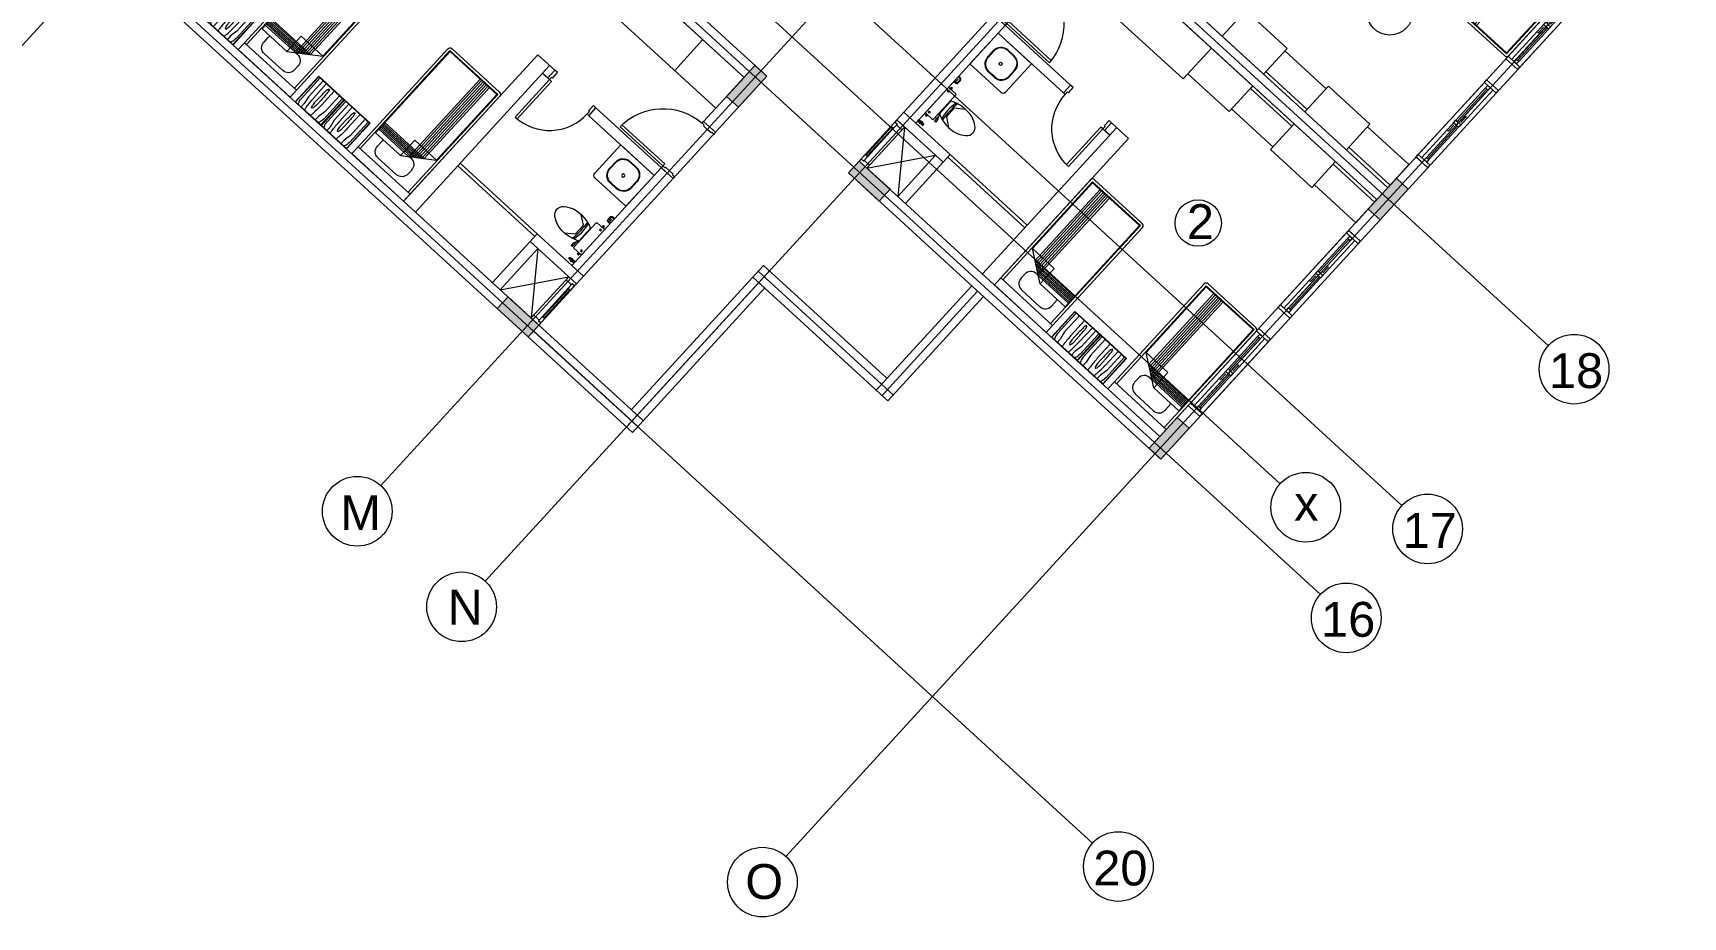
# Model space of a CAD drawing. Header units: metres. Extents: x 750 to 3116, y -341 to 1465.
# Drawn here: x 1629.59 to 1653.26, y 970.24 to 982.93 of the extents above; entities that cross this region are included whole.
import ezdxf
from ezdxf.enums import TextEntityAlignment as Align

# ---------------------------------------------------------------- set-up
doc = ezdxf.new("R2010")
doc.units = ezdxf.units.M
for name, color, linetype, lineweight in [('A-Door', 254, 'Continuous', 5), ('Bathroom Door', 252, 'Continuous', 5), ('Bathroom fur', 252, 'Continuous', 5), ('Centre Line', 7, 'Continuous', 13), ('Column', 50, 'Continuous', 20), ('Cutout', 153, 'Continuous', 5), ('Door', 253, 'Continuous', 5), ('Furniture', 44, 'Continuous', 5), ('GUIDE LINE', 7, 'Continuous', 5), ('Hatch', 251, 'Continuous', 5), ('Hidden line', 251, 'Continuous', 5), ('Inverted beam', 252, 'Continuous', 5), ('Railing', 190, 'Continuous', 5), ('Wall ext', 20, 'Continuous', 18), ('WINDOW', 33, 'Continuous', 5)]:
    doc.layers.add(name, color=color, linetype=linetype, lineweight=lineweight)
doc.layers.add('Text', color=7, linetype='Continuous')
doc.styles.get("Standard").update_dxf_attribs({"font": 'arial.ttf'})
doc.styles.add('TEXT-DET', font='simplex.shx', dxfattribs={"width": 0.7})

# ---------------------------------------------------------------- blocks, each defined once
blk = doc.blocks.new('Water Closet')
at = {"layer": 'Bathroom fur', "linetype": 'Continuous', "lineweight": -3}
for p, q in [((1886.331, 447.871), (1886.35, 447.871)), ((1886.364, 447.861), (1886.346, 447.861)), ((1886.364, 447.861), (1886.349, 447.87)), ((1886.364, 447.861), (1886.349, 447.853)), ((1886.364, 447.861), (1886.355, 447.877)), ((1886.364, 447.861), (1886.355, 447.846)), ((1886.364, 447.861), (1886.364, 447.879)), ((1886.364, 447.861), (1886.364, 447.879)), ((1886.364, 447.861), (1886.364, 447.879)), ((1886.364, 447.861), (1886.364, 447.879)), ((1886.364, 447.861), (1886.364, 447.879)), ((1886.364, 447.861), (1886.364, 447.879)), ((1886.364, 447.861), (1886.364, 447.879)), ((1886.364, 447.861), (1886.364, 447.879)), ((1886.364, 447.861), (1886.364, 447.879)), ((1886.364, 447.861), (1886.364, 447.879)), ((1886.364, 447.861), (1886.364, 447.879)), ((1886.364, 447.861), (1886.364, 447.879)), ((1886.364, 447.861), (1886.373, 447.877)), ((1886.364, 447.861), (1886.379, 447.87)), ((1886.364, 447.861), (1886.381, 447.861)), ((1886.364, 447.861), (1886.379, 447.853)), ((1886.364, 447.861), (1886.373, 447.846)), ((1886.364, 447.861), (1886.364, 447.844)), ((1886.378, 447.871), (1886.416, 447.871)), ((1886.416, 447.851), (1886.416, 447.871)), ((1886.331, 447.851), (1886.35, 447.851)), ((1886.378, 447.851), (1886.416, 447.851))]:
    blk.add_line(p, q, dxfattribs=at)
at = {"layer": 'Bathroom fur', "linetype": 'ByBlock'}
for p, q in [((1886.152, 447.554), (1886.027, 447.644)), ((1886.217, 447.662), (1886.217, 447.713)), ((1886.239, 447.713), (1886.217, 447.713)), ((1886.217, 447.662), (1886.232, 447.625)), ((1886.232, 447.625), (1886.239, 447.625)), ((1886.239, 447.608), (1886.239, 447.713)), ((1886.239, 447.666), (1886.264, 447.666)), ((1886.264, 447.23), (1886.264, 447.703)), ((1886.407, 447.713), (1886.274, 447.713)), ((1886.39, 447.724), (1886.365, 447.724)), ((1886.365, 447.724), (1886.365, 447.715)), ((1886.39, 447.715), (1886.365, 447.715)), ((1886.387, 447.744), (1886.368, 447.744)), ((1886.368, 447.744), (1886.368, 447.724)), ((1886.387, 447.744), (1886.387, 447.724)), ((1886.39, 447.724), (1886.39, 447.715)), ((1886.416, 447.23), (1886.416, 447.703)), ((1886.152, 447.379), (1886.152, 447.554)), ((1886.239, 447.608), (1886.264, 447.608)), ((1886.256, 447.343), (1886.256, 447.59)), ((1886.152, 447.379), (1886.027, 447.288)), ((1886.407, 447.22), (1886.274, 447.22)), ((1886.365, 447.208), (1886.365, 447.218)), ((1886.39, 447.218), (1886.365, 447.218)), ((1886.39, 447.208), (1886.365, 447.208)), ((1886.368, 447.189), (1886.368, 447.208)), ((1886.387, 447.189), (1886.368, 447.189)), ((1886.387, 447.189), (1886.387, 447.208)), ((1886.39, 447.208), (1886.39, 447.218))]:
    blk.add_line(p, q, dxfattribs=at)
at = {"layer": 'Bathroom fur'}
for p, q in [((1886.356, 447.031), (1886.356, 447.081)), ((1886.366, 447.031), (1886.366, 447.081)), ((1886.416, 447.106), (1886.381, 447.106)), ((1886.416, 447.096), (1886.381, 447.096)), ((1886.416, 447.016), (1886.381, 447.016)), ((1886.416, 447.006), (1886.381, 447.006))]:
    blk.add_line(p, q, dxfattribs=at)
at = {"layer": 'Bathroom fur', "linetype": 'Continuous', "lineweight": -3}
blk.add_circle((1886.364, 447.861), 0.0175, dxfattribs=at)
at = {"layer": 'Bathroom fur', "linetype": 'ByBlock'}
for centre in [(1886.378, 447.669), (1886.378, 447.264)]:
    blk.add_circle(centre, 0.0123, dxfattribs=at)
at = {"layer": 'Bathroom fur', "linetype": 'Continuous', "lineweight": -3}
blk.add_arc((1886.331, 447.861), 0.01, 90.002, 270, dxfattribs=at)
at = {"layer": 'Bathroom fur', "linetype": 'ByBlock'}
for centre, radius, start, end in [((1886.035, 447.208), 0.446, 109.2942, 127.2549), ((1886.017, 447.095), 0.55, 64.2321, 103.6755), ((1884.672, 447.479), 1.501, 353.4552, 5.5271), ((1886.274, 447.703), 0.00987, 90, 180), ((1886.407, 447.703), 0.00987, 0, 90), ((1885.835, 447.467), 0.119, 126.3794, 233.6206), ((1885.552, 447.472), 0.65, 345.9276, 13.0204), ((1886.041, 447.728), 0.451, 232.2382, 250.1051), ((1886.017, 447.838), 0.55, 256.3245, 295.7679), ((1886.274, 447.23), 0.00987, 180, 270), ((1886.407, 447.23), 0.00987, 270, 0)]:
    blk.add_arc(centre, radius, start, end, dxfattribs=at)
at = {"layer": 'Bathroom fur'}
for centre, radius, start, end in [((1886.381, 447.081), 0.025, 90, 180), ((1886.381, 447.031), 0.025, 180, 270), ((1886.381, 447.081), 0.015, 90, 180), ((1886.381, 447.031), 0.015, 180, 270)]:
    blk.add_arc(centre, radius, start, end, dxfattribs=at)
at = {"layer": 'Bathroom fur', "style": 'TEXT-DET', "width": 0.6}
blk.add_text('1', height=0.06, dxfattribs=at).set_placement((1886.394, 447.07), align=Align.MIDDLE)
blk = doc.blocks.new('Bed')
at = {"layer": 'Furniture', "linetype": 'Continuous'}
for p, q in [((1878.327, 465.952), (1879.337, 465.952)), ((1878.327, 465.817), (1878.327, 465.952)), ((1879.337, 465.952), (1879.337, 465.817)), ((1879.337, 465.817), (1878.327, 465.817)), ((1878.327, 463.909), (1878.327, 465.817)), ((1878.367, 463.909), (1878.367, 465.817)), ((1878.525, 465.544), (1878.525, 465.624)), ((1878.642, 465.742), (1879.002, 465.742)), ((1879.12, 465.624), (1879.12, 465.544)), ((1879.297, 465.817), (1879.297, 463.909)), ((1879.337, 465.817), (1879.337, 463.909)), ((1878.377, 465.499), (1878.862, 465.499)), ((1878.377, 463.919), (1878.377, 465.499)), ((1878.962, 465.429), (1878.377, 465.429)), ((1878.992, 465.407), (1878.377, 465.407)), ((1879.022, 465.386), (1878.377, 465.386)), ((1878.862, 465.499), (1879.287, 465.199)), ((1878.862, 465.199), (1878.862, 465.499)), ((1878.962, 463.919), (1878.962, 465.429)), ((1879.002, 465.427), (1878.965, 465.427)), ((1878.992, 463.919), (1878.992, 465.407)), ((1879.022, 463.919), (1879.022, 465.386)), ((1879.052, 465.365), (1878.377, 465.365)), ((1879.082, 465.344), (1878.377, 465.344)), ((1879.112, 465.323), (1878.377, 465.323)), ((1879.142, 465.302), (1878.377, 465.302)), ((1879.287, 465.199), (1878.862, 465.199)), ((1879.052, 463.919), (1879.052, 465.365)), ((1879.082, 463.919), (1879.082, 465.344)), ((1879.112, 463.919), (1879.112, 465.323)), ((1879.142, 463.919), (1879.142, 465.302)), ((1879.287, 465.199), (1879.287, 463.919)), ((1879.297, 463.909), (1878.367, 463.909)), ((1879.297, 463.869), (1878.367, 463.869)), ((1879.287, 463.919), (1878.377, 463.919))]:
    blk.add_line(p, q, dxfattribs=at)
for centre, radius, start, end in [((1878.642, 465.624), 0.117, 90, 180), ((1879.002, 465.624), 0.117, 360, 90), ((1878.642, 465.544), 0.117, 180.0006, 202.5189), ((1879.002, 465.544), 0.117, 270, 0), ((1878.367, 463.909), 0.04, 180, 270), ((1879.297, 463.909), 0.04, 270, 0)]:
    blk.add_arc(centre, radius, start, end, dxfattribs=at)
blk = doc.blocks.new('Nightstand')
at = {"layer": 'Furniture'}
for p, q in [((1879.838, 464.54), (1879.838, 464.04)), ((1880.338, 464.54), (1879.838, 464.54)), ((1879.843, 464.535), (1879.843, 464.045)), ((1880.333, 464.535), (1879.843, 464.535)), ((1879.869, 464.442), (1879.871, 464.467)), ((1879.869, 464.045), (1879.869, 464.442)), ((1879.929, 464.358), (1879.951, 464.469)), ((1879.951, 464.469), (1879.951, 464.535)), ((1880.074, 464.444), (1880.068, 464.44)), ((1880.08, 464.44), (1880.074, 464.444)), ((1880.226, 464.469), (1880.226, 464.535)), ((1880.248, 464.358), (1880.226, 464.469)), ((1880.308, 464.442), (1880.305, 464.467)), ((1880.308, 464.045), (1880.308, 464.442)), ((1880.333, 464.045), (1880.333, 464.535)), ((1880.338, 464.04), (1880.338, 464.54)), ((1879.929, 464.045), (1879.929, 464.358)), ((1879.997, 464.32), (1879.991, 464.045)), ((1880.147, 464.32), (1880.147, 464.045)), ((1880.248, 464.045), (1880.248, 464.358)), ((1879.838, 464.04), (1880.338, 464.04)), ((1879.843, 464.045), (1880.333, 464.045)), ((1880.068, 464.081), (1880.074, 464.077)), ((1880.074, 464.077), (1880.08, 464.081))]:
    blk.add_line(p, q, dxfattribs=at)
for centre, radius, start, end in [((1880.021, 464.452), 0.15, 146.5657, 174.2856), ((1881.576, 464.32), 1.578, 174.0179, 180), ((1880.825, 464.399), 0.823, 170.5074, 174.0179), ((1880.197, 464.382), 0.142, 155.8434, 169.4757), ((1879.951, 464.382), 0.142, 10.5243, 24.1566), ((1879.315, 464.399), 0.828, 5.9821, 9.4446), ((1878.564, 464.32), 1.583, 0, 5.9821), ((1880.156, 464.452), 0.15, 5.7144, 33.4343), ((1880.715, 464.32), 0.664, 175.5997, 180), ((1880.715, 464.32), 0.664, 180, 184.4003), ((1880.395, 464.345), 0.343, 169.4757, 175.5997), ((1886.298, 464.381), 6.246, 181.0259, 182.4606), ((1879.753, 464.345), 0.343, 4.4003, 10.5243), ((1873.85, 464.381), 6.246, 357.5394, 358.9741), ((1879.433, 464.32), 0.664, 0, 4.4003), ((1879.433, 464.32), 0.664, 355.5997, 0), ((1880.197, 464.139), 0.142, 190.5243, 204.1566), ((1879.951, 464.139), 0.142, 335.8434, 349.4757)]:
    blk.add_arc(centre, radius, start, end, dxfattribs=at)
blk = doc.blocks.new('Wash bashin')
at = {"layer": 'Bathroom fur', "ltscale": 0.35}
for p, q in [((1884.117, 437.933), (1884.717, 437.933)), ((1884.717, 437.333), (1884.717, 437.933)), ((1884.067, 437.333), (1884.067, 437.883)), ((1884.067, 437.333), (1884.717, 437.333))]:
    blk.add_line(p, q, dxfattribs=at)
at = {"layer": 'Bathroom fur'}
for p, q in [((1884.177, 437.568), (1884.177, 437.688)), ((1884.185, 437.568), (1884.185, 437.688)), ((1884.327, 437.838), (1884.447, 437.838)), ((1884.327, 437.83), (1884.447, 437.83)), ((1884.589, 437.688), (1884.589, 437.568)), ((1884.597, 437.688), (1884.597, 437.568)), ((1884.447, 437.426), (1884.327, 437.426)), ((1884.447, 437.418), (1884.327, 437.418))]:
    blk.add_line(p, q, dxfattribs=at)
blk.add_circle((1884.392, 437.633), 0.0225, dxfattribs=at)
at = {"layer": 'Bathroom fur', "ltscale": 0.35}
blk.add_arc((1884.117, 437.883), 0.05, 90, 180, dxfattribs=at)
at = {"layer": 'Bathroom fur'}
for centre, radius, start, end in [((1884.327, 437.688), 0.15, 90, 180), ((1884.327, 437.688), 0.142, 90, 180), ((1884.447, 437.688), 0.15, 0, 90), ((1884.447, 437.688), 0.142, 0, 90), ((1884.327, 437.568), 0.15, 180, 270), ((1884.327, 437.568), 0.142, 180, 270), ((1884.447, 437.568), 0.15, 270, 0), ((1884.447, 437.568), 0.142, 270, 0)]:
    blk.add_arc(centre, radius, start, end, dxfattribs=at)
blk = doc.blocks.new('Door 900')
at = {"layer": 'A-Door'}
for points in [[(29934124, 12198491), (29934164, 12198491), (29934164, 12198476), (29934239, 12198476), (29934314, 12198476), (29934314, 12198491), (29934354, 12198491), (29934354, 12198524), (29934239, 12198524), (29934124, 12198524)], [(29934164, 12197672), (29934314, 12197672), (29934314, 12197658), (29934354, 12197658), (29934354, 12197624), (29934239, 12197624), (29934124, 12197624), (29934124, 12197658), (29934164, 12197658)]]:
    blk.add_lwpolyline(points, close=True, dxfattribs=at)
blk.add_lwpolyline([(29935187, 12197658), (29934354, 12197658), (29934354, 12197698), (29935185, 12197698)], dxfattribs=at)
blk.add_arc((29934327, 12197631), 860, 1.7769, 88.2024, dxfattribs=at)
blk = doc.blocks.new('Door1')
at = {"layer": 'Bathroom Door'}
for p, q in [((1900.586, 444.886), (1899.856, 444.886)), ((1900.586, 444.846), (1899.857, 444.846))]:
    blk.add_line(p, q, dxfattribs=at)
for points in [[(1900.736, 444.921), (1900.586, 444.921), (1900.586, 444.886), (1900.636, 444.886), (1900.636, 444.871), (1900.736, 444.871), (1900.736, 444.921)], [(1900.586, 444.886), (1900.586, 444.846)], [(1900.736, 444.121), (1900.586, 444.121), (1900.586, 444.156), (1900.636, 444.156), (1900.636, 444.171), (1900.736, 444.171), (1900.736, 444.121)]]:
    blk.add_lwpolyline(points, dxfattribs=at)
blk.add_arc((1900.586, 444.886), 0.73, 180, 270, dxfattribs=at)
blk = doc.blocks.new('WINODO1')
at = {"layer": 'WINDOW', "linetype": 'Continuous'}
for p, q in [((2471212540, 936769700), (2471212491, 936769700)), ((2471212491, 936769700), (2471212491, 936769470)), ((2471212540, 936769700), (2471212540, 936769470)), ((2471213991, 936769700), (2471213943, 936769700)), ((2471213943, 936769700), (2471213943, 936769470)), ((2471213991, 936769700), (2471213991, 936769470)), ((2471212540, 936769470), (2471212491, 936769470)), ((2471213991, 936769470), (2471213943, 936769470))]:
    blk.add_line(p, q, dxfattribs=at)
at = {"layer": 'WINDOW'}
for p, q in [((2471212540, 936769700), (2471213943, 936769700)), ((2471212588, 936769633), (2471213217, 936769633)), ((2471212588, 936769585), (2471213217, 936769585)), ((2471213193, 936769561), (2471213089, 936769561)), ((2471213241, 936769633), (2471213943, 936769633)), ((2471213266, 936769585), (2471213895, 936769585)), ((2471213290, 936769609), (2471213394, 936769609)), ((2471213241, 936769537), (2471212540, 936769537)), ((2471212540, 936769470), (2471213943, 936769470)), ((2471213266, 936769537), (2471213895, 936769537))]:
    blk.add_line(p, q, dxfattribs=at)
at = {"layer": 'WINDOW', "color": 4}
blk.add_line((2471212588, 936769609), (2471213217, 936769609), dxfattribs=at)
at = {"layer": 'WINDOW', "color": 4, "true_color": 0x1fffff}
blk.add_line((2471213266, 936769561), (2471213895, 936769561), dxfattribs=at)
at = {"layer": 'WINDOW'}
for points in [[(2471212540, 936769585), (2471212588, 936769585), (2471212588, 936769633), (2471212540, 936769633)], [(2471213076, 936769561), (2471213089, 936769568), (2471213089, 936769554)], [(2471213217, 936769585), (2471213266, 936769585), (2471213266, 936769633), (2471213217, 936769633)], [(2471213217, 936769537), (2471213266, 936769537), (2471213266, 936769585), (2471213217, 936769585)], [(2471213406, 936769609), (2471213394, 936769616), (2471213394, 936769602)], [(2471213895, 936769537), (2471213943, 936769537), (2471213943, 936769585), (2471213895, 936769585)]]:
    blk.add_lwpolyline(points, close=True, dxfattribs=at)
blk = doc.blocks.new('700mm Door')
at = {"layer": 'Door'}
for points in [[(11493508.327, 4446107.926), (11493508.287, 4446107.926), (11493508.287, 4446107.776), (11493508.344, 4446107.776), (11493508.344, 4446107.868), (11493508.344, 4446107.88), (11493508.327, 4446107.88)], [(11493508.327, 4446107.88), (11493508.413, 4446107.88), (11493508.413, 4446107.926), (11493508.327, 4446107.926)], [(11493508.413, 4446107.891), (11493508.961, 4446107.891), (11493508.961, 4446107.914), (11493508.413, 4446107.914)], [(11493509.047, 4446107.88), (11493508.961, 4446107.88), (11493508.961, 4446107.926), (11493509.047, 4446107.926)], [(11493509.047, 4446107.926), (11493509.047, 4446107.88), (11493509.03, 4446107.88), (11493509.03, 4446107.868), (11493509.03, 4446107.776), (11493509.087, 4446107.776), (11493509.087, 4446107.926)]]:
    blk.add_lwpolyline(points, close=True, dxfattribs=at)
at = {"layer": 'Door', "color": 1}
blk.add_lwpolyline([(11493508.413, 4446107.88), (11493508.961, 4446107.88), (11493508.961, 4446107.926), (11493508.413, 4446107.926)], close=True, dxfattribs=at)

msp = doc.modelspace()

# ---------------------------------------------------------------- hatches: boundary and pattern name
at = {"layer": 'Hatch', "transparency": 33554687}
h = msp.add_hatch(color=256, dxfattribs=at)
h.dxf.hatch_style = 1
h.paths.add_polyline_path([(1646.175, 977.256), (1646.005, 977.411), (1645.846, 977.238), (1645.755, 977.138), (1645.6, 976.969), (1645.769, 976.813)])
h.paths.add_polyline_path([(1649.318, 980.688), (1649.149, 980.843), (1648.743, 980.401), (1648.913, 980.245)])
h.paths.add_polyline_path([(1652.587, 984.256), (1652.417, 984.412), (1652.384, 984.375), (1652.292, 984.275), (1652.012, 983.969), (1652.182, 983.814)])
h.paths.add_polyline_path([(1655.856, 987.825), (1655.686, 987.98), (1655.281, 987.538), (1655.45, 987.383)])
h.paths.add_polyline_path([(1659.124, 991.394), (1658.955, 991.549), (1658.549, 991.106), (1658.719, 990.951)])
h.paths.add_polyline_path([(1661.826, 995.231), (1661.67, 995.061), (1662.113, 994.656), (1662.268, 994.826)])
h.paths.add_polyline_path([(1657.785, 998.932), (1657.629, 998.763), (1658.072, 998.357), (1658.227, 998.527)])
h.paths.add_polyline_path([(1654.516, 995.364), (1654.361, 995.194), (1654.471, 995.093), (1654.803, 994.789), (1654.958, 994.959)])
h.paths.add_polyline_path([(1652.746, 996.985), (1652.591, 996.815), (1653.033, 996.41), (1653.189, 996.58)])
h.paths.add_polyline_path([(1651.542, 991.776), (1651.372, 991.932), (1650.967, 991.489), (1651.137, 991.334)])
h.paths.add_polyline_path([(1650.045, 993.148), (1649.875, 993.303), (1649.47, 992.86), (1649.64, 992.705)])
h.paths.add_polyline_path([(1647.979, 988.227), (1647.823, 988.057), (1647.934, 987.956), (1648.266, 987.652), (1648.421, 987.822)])
h.paths.add_polyline_path([(1646.541, 989.544), (1646.209, 989.848), (1646.053, 989.678), (1646.496, 989.273), (1646.651, 989.443)])
h.paths.add_polyline_path([(1645.004, 984.639), (1644.835, 984.795), (1644.43, 984.352), (1644.599, 984.197)])
h.paths.add_polyline_path([(1643.632, 986.147), (1643.463, 986.302), (1643.058, 985.86), (1643.227, 985.704)])
h.paths.add_polyline_path([(1641.441, 981.09), (1641.286, 980.92), (1641.728, 980.515), (1641.884, 980.684)])
h.paths.add_polyline_path([(1640.114, 982.306), (1639.944, 982.461), (1639.539, 982.018), (1639.709, 981.863)])
h.paths.add_polyline_path([(1636.735, 978.838), (1636.403, 979.142), (1636.247, 978.973), (1636.69, 978.567), (1636.845, 978.737)])
h.paths.add_polyline_path([(1631.152, 984.454), (1630.982, 984.609), (1630.577, 984.167), (1630.746, 984.011)])
h.paths.add_polyline_path([(1634.17, 987.75), (1634.001, 987.905), (1633.595, 987.463), (1633.765, 987.307)])
h.paths.add_polyline_path([(1637.689, 991.591), (1637.519, 991.746), (1637.114, 991.304), (1637.284, 991.149)])
h.paths.add_polyline_path([(1640.833, 995.023), (1640.663, 995.178), (1640.258, 994.736), (1640.427, 994.581), (1640.461, 994.618), (1640.552, 994.717)])
h.paths.add_polyline_path([(1644.101, 998.592), (1643.932, 998.747), (1643.527, 998.305), (1643.696, 998.149)])
h.paths.add_polyline_path([(1646.999, 1001.755), (1647.09, 1001.854), (1647.245, 1002.024), (1647.076, 1002.179), (1646.67, 1001.737), (1646.84, 1001.581)])
h.paths.add_polyline_path([(1636.008, 999.191), (1635.839, 999.347), (1635.433, 998.904), (1635.603, 998.749)])
h.paths.add_polyline_path([(1631.525, 1003.298), (1631.369, 1003.129), (1631.48, 1003.027), (1631.812, 1002.723), (1631.967, 1002.893)])
h.paths.add_polyline_path([(1628.676, 999.847), (1628.506, 1000.002), (1628.101, 999.56), (1628.27, 999.405)])
h.paths.add_polyline_path([(1632.989, 995.896), (1632.82, 996.051), (1632.415, 995.609), (1632.584, 995.453)])
h.paths.add_polyline_path([(1629.471, 992.054), (1629.301, 992.21), (1628.896, 991.767), (1629.066, 991.612)])
h.paths.add_polyline_path([(1624.987, 996.161), (1624.832, 995.991), (1625.274, 995.586), (1625.43, 995.756)])
h.paths.add_polyline_path([(1626.327, 988.622), (1626.157, 988.778), (1626.124, 988.741), (1626.032, 988.641), (1625.752, 988.335), (1625.922, 988.18)])
h.paths.add_polyline_path([(1621.719, 992.593), (1621.563, 992.423), (1621.674, 992.322), (1622.006, 992.018), (1622.161, 992.187)])
h.paths.add_polyline_path([(1619.949, 994.214), (1619.794, 994.044), (1620.236, 993.639), (1620.391, 993.808), (1620.281, 993.91)])
h.paths.add_polyline_path([(1623.218, 997.782), (1623.062, 997.613), (1623.505, 997.207), (1623.66, 997.377)])
h.paths.add_polyline_path([(1626.486, 1001.351), (1626.331, 1001.181), (1626.773, 1000.776), (1626.929, 1000.945)])
h.paths.add_polyline_path([(1622.117, 1005.353), (1621.962, 1005.183), (1622.404, 1004.778), (1622.56, 1004.947)])
h.paths.add_polyline_path([(1619.143, 1001.765), (1618.973, 1001.921), (1618.568, 1001.478), (1618.738, 1001.323)])
h.paths.add_polyline_path([(1615.874, 998.197), (1615.705, 998.352), (1615.299, 997.91), (1615.469, 997.754)])
h.paths.add_polyline_path([(1612.731, 994.765), (1612.561, 994.92), (1612.156, 994.478), (1612.325, 994.322)])
h.paths.add_polyline_path([(1617.373, 990.513), (1617.203, 990.668), (1616.798, 990.226), (1616.967, 990.07)])
h.paths.add_polyline_path([(1618.745, 989.005), (1618.575, 989.16), (1618.17, 988.718), (1618.339, 988.563)])
h.paths.add_polyline_path([(1623.058, 985.054), (1622.889, 985.209), (1622.483, 984.767), (1622.653, 984.611)])
h.paths.add_polyline_path([(1619.915, 981.622), (1619.745, 981.777), (1619.34, 981.334), (1619.509, 981.179)])
h.paths.add_polyline_path([(1615.181, 985.455), (1615.026, 985.286), (1615.468, 984.881), (1615.624, 985.05)])
h.paths.add_polyline_path([(1613.411, 987.077), (1613.256, 986.907), (1613.699, 986.502), (1613.854, 986.671)])
h.paths.add_polyline_path([(1609.042, 991.079), (1608.887, 990.909), (1609.329, 990.504), (1609.485, 990.673)])
h.paths.add_polyline_path([(1610.143, 983.508), (1609.987, 983.338), (1610.43, 982.933), (1610.585, 983.103)])
h.paths.add_polyline_path([(1607.566, 979.807), (1607.397, 979.962), (1606.992, 979.52), (1607.161, 979.365)])
h.paths.add_polyline_path([(1602.924, 984.059), (1602.755, 984.214), (1602.35, 983.772), (1602.519, 983.617)])
h.paths.add_polyline_path([(1604.823, 995.445), (1604.653, 995.601), (1604.495, 995.427), (1604.403, 995.328), (1604.248, 995.158), (1604.418, 995.003)])
h.paths.add_polyline_path([(1607.842, 998.741), (1607.672, 998.896), (1607.267, 998.454), (1607.436, 998.298)])
h.paths.add_polyline_path([(1603.528, 1002.692), (1603.358, 1002.848), (1602.953, 1002.405), (1603.123, 1002.25)])
h.paths.add_polyline_path([(1600.09, 999.279), (1599.934, 999.109), (1600.377, 998.704), (1600.532, 998.874)])
h.paths.add_polyline_path([(1602.031, 1004.063), (1601.861, 1004.219), (1601.456, 1003.776), (1601.626, 1003.621)])
h.paths.add_polyline_path([(1596.087, 1009.508), (1595.918, 1009.663), (1595.513, 1009.22), (1595.682, 1009.065)])
h.paths.add_polyline_path([(1592.944, 1006.075), (1592.774, 1006.231), (1592.369, 1005.788), (1592.538, 1005.633)])
h.paths.add_polyline_path([(1598.32, 1000.9), (1598.164, 1000.731), (1598.607, 1000.325), (1598.762, 1000.495)])
h.paths.add_polyline_path([(1595.619, 997.063), (1595.449, 997.218), (1595.044, 996.776), (1595.213, 996.62)])
h.paths.add_polyline_path([(1589.675, 1002.507), (1589.505, 1002.662), (1589.1, 1002.22), (1589.27, 1002.064)])
h.paths.add_polyline_path([(1586.406, 998.938), (1586.237, 999.094), (1585.831, 998.651), (1586.001, 998.496)])
h.paths.add_polyline_path([(1592.225, 993.358), (1591.782, 993.763), (1591.627, 993.594), (1592.07, 993.188)])
h.paths.add_polyline_path([(1593.995, 991.737), (1593.552, 992.142), (1593.397, 991.972), (1593.839, 991.567)])
h.paths.add_polyline_path([(1596.821, 995.711), (1596.666, 995.541), (1597.108, 995.136), (1597.263, 995.305)])
h.paths.add_polyline_path([(1601.304, 991.604), (1601.135, 991.759), (1600.729, 991.317), (1600.899, 991.161)])
h.paths.add_polyline_path([(1598.161, 988.172), (1597.991, 988.327), (1597.586, 987.885), (1597.755, 987.729)])
h.paths.add_polyline_path([(1594.892, 984.603), (1594.722, 984.759), (1594.317, 984.316), (1594.487, 984.161)])
h.paths.add_polyline_path([(1590.578, 988.555), (1590.408, 988.71), (1590.003, 988.267), (1590.173, 988.112)])
h.paths.add_polyline_path([(1589.081, 989.926), (1588.912, 990.081), (1588.506, 989.639), (1588.676, 989.483)])
h.paths.add_polyline_path([(1583.138, 995.37), (1582.968, 995.525), (1582.563, 995.083), (1582.732, 994.927)])
h.paths.add_polyline_path([(1579.869, 991.801), (1579.699, 991.957), (1579.294, 991.514), (1579.464, 991.359)])
h.paths.add_polyline_path([(1585.245, 986.626), (1585.09, 986.456), (1585.532, 986.051), (1585.687, 986.221)])
h.paths.add_polyline_path([(1587.015, 985.005), (1586.859, 984.835), (1587.302, 984.43), (1587.457, 984.6)])
h.paths.add_polyline_path([(1582.669, 982.925), (1582.499, 983.08), (1582.094, 982.638), (1582.263, 982.483)])
h.paths.add_polyline_path([(1576.725, 988.369), (1576.556, 988.525), (1576.15, 988.082), (1576.32, 987.927)])
h.paths.add_polyline_path([(1591.748, 981.171), (1591.579, 981.326), (1591.42, 981.153), (1591.329, 981.054), (1591.173, 980.884), (1591.343, 980.729)])
h.paths.add_polyline_path([(1561.743, 983.137), (1561.574, 983.292), (1561.169, 982.849), (1561.339, 982.694)])
h.paths.add_polyline_path([(1566.286, 988.109), (1566.116, 988.264), (1565.712, 987.821), (1565.882, 987.666)])
h.paths.add_polyline_path([(1570.833, 993.084), (1570.663, 993.24), (1570.258, 992.797), (1570.428, 992.642)])
h.paths.add_polyline_path([(1575.254, 997.924), (1574.811, 998.328), (1574.656, 998.159), (1575.099, 997.754)])
h.paths.add_polyline_path([(1579.283, 1003.223), (1579.128, 1003.053), (1579.571, 1002.648), (1579.726, 1002.818)])
h.paths.add_polyline_path([(1568.934, 1003.949), (1568.764, 1004.104), (1568.36, 1003.661), (1568.529, 1003.506)])
h.paths.add_polyline_path([(1564.388, 998.973), (1564.218, 999.128), (1563.813, 998.685), (1563.983, 998.53)])
h.paths.add_polyline_path([(1559.841, 993.997), (1559.672, 994.153), (1559.267, 993.71), (1559.437, 993.554)])
h.paths.add_polyline_path([(1557.524, 991.462), (1557.211, 991.748), (1557.211, 991.748), (1557.196, 991.762), (1557.081, 991.866), (1556.926, 991.696), (1557.369, 991.292)])
h.paths.add_polyline_path([(1555.295, 989.022), (1555.125, 989.177), (1554.721, 988.734), (1554.89, 988.579)])
h.paths.add_polyline_path([(1552.096, 996.421), (1551.941, 996.252), (1551.941, 996.252), (1552.384, 995.847), (1552.539, 996.017)])
h.paths.add_polyline_path([(1554.583, 998.802), (1554.413, 998.957), (1554.008, 998.514), (1554.178, 998.359)])
h.paths.add_polyline_path([(1559.129, 1003.778), (1558.959, 1003.933), (1558.555, 1003.49), (1558.724, 1003.335)])
h.paths.add_polyline_path([(1563.675, 1008.754), (1563.506, 1008.909), (1563.101, 1008.466), (1563.271, 1008.311)])
h.paths.add_polyline_path([(1567.853, 1013.667), (1567.698, 1013.497), (1568.141, 1013.092), (1568.296, 1013.262)])

# ---------------------------------------------------------------- linework, layer by layer
at = {"layer": 'Bathroom fur'}
for p, q in [((1642.747, 981.182), (1643.853, 980.169)), ((1636.789, 980.009), (1635.683, 981.022)), ((1636.823, 980.045), (1635.717, 981.059)), ((1642.713, 981.145), (1643.819, 980.132))]:
    msp.add_line(p, q, dxfattribs=at)
at = {"layer": 'Centre Line', "color": 30, "true_color": 0xf26722}
for p, q in [((1652.455, 1007.882), (1628.635, 981.877)), ((1651.328, 978.44), (1619.827, 1007.294)), ((1649.228, 976.148), (1617.727, 1005.001)), ((1648.059, 974.872), (1616.559, 1003.726)), ((1658.399, 1002.438), (1634.579, 976.433)), ((1659.896, 1001.067), (1636.076, 975.062)), ((1664.21, 997.116), (1640.389, 971.11)), ((1644.79, 971.303), (1629.18, 985.603))]:
    msp.add_line(p, q, dxfattribs=at)
at = {"layer": 'Centre Line', "color": 3, "true_color": 0x1fff1f}
msp.add_lwpolyline([(1560.568, 1018.718), (1582.572, 998.562), (1588.732, 1005.286), (1612.323, 983.678), (1624.767, 997.263), (1647.479, 976.459)], dxfattribs=at)
at = {"layer": 'Centre Line', "color": 30, "true_color": 0xf26722}
for centre in [(1651.697, 978.103), (1634.241, 976.064), (1647.848, 976.121), (1649.596, 975.81), (1635.738, 974.693), (1648.428, 974.534), (1640.052, 970.742), (1645.159, 970.966)]:
    msp.add_circle(centre, 0.5, dxfattribs=at)
at = {"layer": 'Column'}
for points in [[(1639.539, 982.018), (1639.944, 982.461), (1640.114, 982.306), (1639.709, 981.863), (1639.539, 982.018)], [(1641.441, 981.09), (1641.884, 980.684), (1641.728, 980.515), (1641.286, 980.92), (1641.441, 981.09)], [(1648.743, 980.401), (1649.149, 980.843), (1649.318, 980.688), (1648.913, 980.245), (1648.743, 980.401)], [(1636.403, 979.142), (1636.845, 978.737), (1636.69, 978.567), (1636.247, 978.973), (1636.403, 979.142)], [(1645.6, 976.969), (1646.005, 977.411), (1646.175, 977.256), (1645.769, 976.813), (1645.6, 976.969)]]:
    msp.add_lwpolyline(points, dxfattribs=at)
at = {"layer": 'Cutout'}
for p, q in [((1642.092, 981.578), (1641.994, 980.583)), ((1641.552, 980.988), (1642.535, 981.173)), ((1636.832, 979.833), (1636.735, 978.838)), ((1636.292, 979.244), (1637.275, 979.428))]:
    msp.add_line(p, q, dxfattribs=at)
at = {"layer": 'Furniture'}
msp.add_line((1644.319, 983.891), (1646.089, 982.27), dxfattribs=at)
for points in [[(1634.378, 986.637), (1633.711, 987.248), (1634.015, 987.58), (1639.789, 982.291)], [(1649.024, 980.707), (1644.879, 984.503), (1645.285, 984.945)], [(1648.868, 980.537), (1644.724, 984.333), (1644.319, 983.891)], [(1638.019, 983.912), (1637.614, 983.47), (1639.384, 981.849)], [(1647.055, 983.324), (1646.649, 982.882)], [(1646.987, 983.251), (1647.581, 982.707), (1647.243, 982.338)], [(1639.199, 982.832), (1638.794, 982.389)], [(1646.089, 982.27), (1646.494, 982.712)], [(1647.547, 982.67), (1648.14, 982.126)], [(1647.277, 982.375), (1647.87, 981.831)], [(1639.384, 981.849), (1639.789, 982.291)], [(1646.156, 982.343), (1646.75, 981.8), (1647.088, 982.168)], [(1647.088, 982.168), (1647.054, 982.132), (1647.647, 981.588)], [(1647.836, 981.794), (1648.174, 982.163), (1648.768, 981.619), (1648.43, 981.251)], [(1646.784, 981.837), (1647.377, 981.293)], [(1647.681, 981.625), (1647.343, 981.256), (1647.937, 980.712), (1648.275, 981.081)], [(1648.734, 981.582), (1649.328, 981.039), (1649.024, 980.707)], [(1648.464, 981.287), (1649.057, 980.744)], [(1648.241, 981.044), (1648.835, 980.5), (1648.868, 980.537)], [(1647.971, 980.749), (1648.564, 980.205), (1648.868, 980.537)]]:
    msp.add_lwpolyline(points, dxfattribs=at)
at = {"layer": 'GUIDE LINE'}
for centre in [(1649.055, 983.23), (1646.305, 980.2)]:
    msp.add_circle(centre, 0.333, dxfattribs=at)
at = {"layer": 'Hidden line'}
for p, q in [((1641.982, 981.68), (1641.441, 981.09)), ((1638.77, 980.839), (1639.378, 981.502)), ((1642.092, 981.578), (1641.552, 980.988)), ((1636.735, 978.838), (1637.275, 979.428)), ((1636.845, 978.737), (1637.386, 979.327))]:
    msp.add_line(p, q, dxfattribs=at)
at = {"layer": 'Inverted beam'}
for p, q in [((1638.172, 977.521), (1640.07, 979.593)), ((1640.07, 979.593), (1641.84, 977.972)), ((1639.915, 979.423), (1641.854, 977.647)), ((1643.056, 979.299), (1641.684, 977.802)), ((1638.187, 977.196), (1640.084, 979.268)), ((1643.225, 979.144), (1641.854, 977.647)), ((1636.845, 978.737), (1638.342, 977.366)), ((1636.69, 978.567), (1638.187, 977.196))]:
    msp.add_line(p, q, dxfattribs=at)
at = {"layer": 'Railing'}
for p, q in [((1640.155, 979.515), (1638.102, 977.274)), ((1641.932, 977.732), (1639.992, 979.508)), ((1641.769, 977.724), (1643.14, 979.221)), ((1636.767, 978.652), (1638.264, 977.281))]:
    msp.add_line(p, q, dxfattribs=at)
at = {"layer": 'Wall ext'}
for p, q in [((1645.769, 976.813), (1662.268, 994.826)), ((1640.114, 982.306), (1634.001, 987.905)), ((1634.015, 987.58), (1639.789, 982.291)), ((1644.879, 984.503), (1649.024, 980.707)), ((1648.868, 980.537), (1644.724, 984.333)), ((1636.69, 978.567), (1630.577, 984.167)), ((1636.845, 978.737), (1630.902, 984.181)), ((1652.137, 984.106), (1649.024, 980.707)), ((1643.366, 983.191), (1641.982, 981.68)), ((1644.472, 982.178), (1643.366, 983.191)), ((1642.252, 981.635), (1643.536, 983.036)), ((1644.371, 982.068), (1643.434, 982.925)), ((1634.906, 980.513), (1636.831, 982.615)), ((1636.831, 982.615), (1637.074, 982.392)), ((1635.075, 980.358), (1637, 982.46)), ((1636.973, 982.282), (1637.074, 982.392)), ((1650.719, 982.557), (1650.888, 982.402)), ((1636.899, 982.349), (1636.973, 982.282)), ((1639.209, 981.658), (1639.789, 982.291)), ((1639.378, 981.502), (1640.114, 982.306)), ((1644.371, 982.068), (1644.472, 982.178)), ((1650.442, 982.255), (1650.612, 982.1)), ((1637.563, 981.741), (1637.664, 981.852)), ((1637.563, 981.741), (1638.499, 980.883)), ((1637.664, 981.852), (1638.77, 980.839)), ((1639.209, 981.658), (1639.378, 981.502)), ((1642.645, 981.072), (1641.982, 981.68)), ((1642.747, 981.182), (1642.083, 981.79)), ((1643.211, 979.469), (1645.136, 981.57)), ((1643.381, 979.313), (1645.306, 981.415)), ((1644.961, 981.527), (1645.062, 981.638)), ((1645.035, 981.46), (1644.961, 981.527)), ((1645.306, 981.415), (1645.062, 981.638)), ((1641.994, 980.583), (1642.535, 981.173)), ((1642.105, 980.482), (1642.747, 981.182)), ((1637.317, 979.593), (1638.601, 980.994)), ((1641.441, 981.09), (1641.286, 980.92)), ((1641.441, 981.09), (1645.755, 977.138)), ((1649.429, 981.149), (1649.599, 980.994)), ((1637.386, 979.327), (1638.77, 980.839)), ((1641.286, 980.92), (1645.769, 976.813)), ((1645.755, 977.138), (1648.868, 980.537)), ((1636.823, 980.045), (1636.181, 979.345)), ((1636.823, 980.045), (1637.487, 979.438)), ((1648.463, 980.095), (1648.633, 979.939)), ((1636.832, 979.833), (1636.292, 979.244)), ((1636.722, 979.935), (1637.386, 979.327)), ((1647.45, 978.989), (1647.62, 978.833)), ((1636.69, 978.567), (1636.845, 978.737)), ((1647.173, 978.687), (1647.343, 978.532)), ((1646.16, 977.581), (1646.33, 977.425))]:
    msp.add_line(p, q, dxfattribs=at)

# ---------------------------------------------------------------- block references
at = {"xscale": -1}
for name, p, rotation in [('Bed', (2722.502, -628.204), 317.5109696397852), ('Bed', (562.167, 2594.999), 137.510969639765), ('Bed', (563.797, 2593.506), 137.510969639765), ('Nightstand', (560.917, 2594.228), 137.510969639765), ('Nightstand', (561.286, 2593.891), 137.510969639765)]:
    msp.add_blockref(name, p, dxfattribs=dict(at, rotation=rotation))
for name, p, rotation in [('Nightstand', (3332.436, 55.576), 137.5109696397652), ('Bed', (3343.943, 53.513), 137.5109696397852), ('Bed', (3345.573, 52.02), 137.5109696397852), ('Nightstand', (3344.546, 51.046), 137.5109696397852), ('Nightstand', (3344.915, 50.708), 137.5109696397852)]:
    msp.add_blockref(name, p, dxfattribs=dict(rotation=rotation))
at = {"layer": 'A-Door'}
for p, xscale, yscale, zscale, rotation in [((-28669.13, 12207.558), 0.001000000000000001, 0.001000000000000001, 0.001000000000000001, 317.5109696398649), ((15473.52, -28232.746), -0.001, 0.001, 0.001, 317.510969639692)]:
    msp.add_blockref('Door 900', p, dxfattribs=dict(at, xscale=xscale, yscale=yscale, zscale=zscale, rotation=rotation))
at = {"layer": 'Bathroom Door', "rotation": 47.51096963992801}
msp.add_blockref('Door1', (681.312, -719.744), dxfattribs=at)
at = {"layer": 'Bathroom Door', "xscale": -1, "rotation": 227.5109696396224}
msp.add_blockref('Door1', (33.125, -119.456), dxfattribs=at)
at = {"layer": 'Bathroom fur', "rotation": 137.5109696397852}
for name, p in [('Wash bashin', (3328.634, 32.388)), ('Water Closet', (3335.853, 37.753))]:
    msp.add_blockref(name, p, dxfattribs=at)
at = {"layer": 'Bathroom fur', "xscale": -1, "rotation": 137.510969639765}
for name, p in [('Wash bashin', (544.093, 2576.406)), ('Water Closet', (548.806, 2584.068))]:
    msp.add_blockref(name, p, dxfattribs=at)
at = {"layer": 'Cutout', "rotation": 47.51106027023705}
msp.add_blockref('700mm Door', (-4483029.89, -11477534.994), dxfattribs=at)
at = {"layer": 'Cutout', "xscale": -1, "rotation": 227.5109616917831}
msp.add_blockref('700mm Door', (-11040232.676, -5471290.071), dxfattribs=at)
at = {"layer": 'WINDOW', "linetype": 'Continuous', "xscale": -0.001, "yscale": 0.001, "zscale": 0.001, "rotation": 47.51096963981065}
for p in [(2361610.058, 1190532.042), (2361608.769, 1190530.634), (2361606.79, 1190528.474), (2361605.5, 1190527.066)]:
    msp.add_blockref('WINODO1', p, dxfattribs=at)

# ---------------------------------------------------------------- texts
at = {"layer": 'Text', "color": 30, "true_color": 0xf26722, "char_height": 0.5, "attachment_point": 1}
for s, width, insert in [('2', 3.12418, (1646.142, 980.47)), ('18', 0.83687, (1651.337, 978.332)), ('M', 0.83687, (1633.997, 976.294)), ('x', 0.83687, (1647.681, 976.429)), ('17', 0.83687, (1649.237, 976.039)), ('N', 0.83687, (1635.537, 974.937)), ('16', 0.83687, (1648.068, 974.763)), ('O', 0.83687, (1639.807, 971.001)), ('20', 0.83687, (1644.8, 971.194))]:
    msp.add_mtext_dynamic_manual_height_columns(s, width=width, gutter_width=12.5, heights=[0], dxfattribs=dict(at, insert=insert))

doc.saveas('drawing.dxf')
